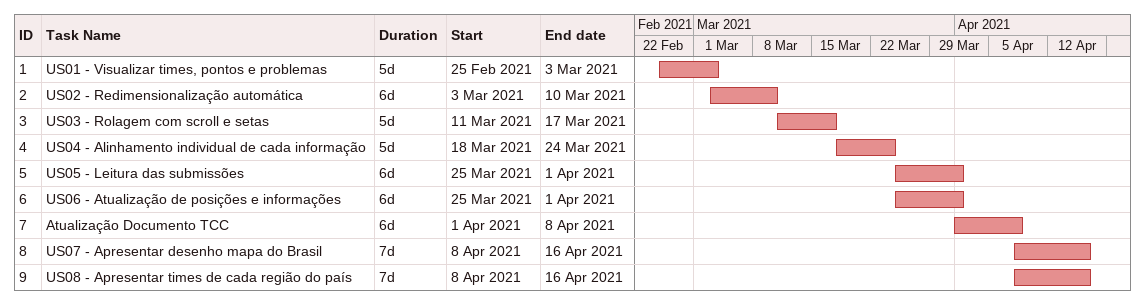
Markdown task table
| ID | Task | Duration | Start | Finish |
|---|---|---|---|---|
| 1 | US01 - Visualizar times, pontos e problemas | 5d | 2021-02-25 | 2021-03-03 |
| 2 | US02 - Redimensionalização automática | 6d | 2021-03-03 | 2021-03-10 |
| 3 | US03 - Rolagem com scroll e setas | 5d | 2021-03-11 | 2021-03-17 |
| 4 | US04 - Alinhamento individual de cada informação | 5d | 2021-03-18 | 2021-03-24 |
| 5 | US05 - Leitura das submissões | 6d | 2021-03-25 | 2021-04-01 |
| 6 | US06 - Atualização de posições e informações | 6d | 2021-03-25 | 2021-04-01 |
| 7 | Atualização Documento TCC | 6d | 2021-04-01 | 2021-04-08 |
| 8 | US07 - Apresentar desenho mapa do Brasil | 7d | 2021-04-08 | 2021-04-16 |
| 9 | US08 - Apresentar times de cada região do país | 7d | 2021-04-08 | 2021-04-16 |
